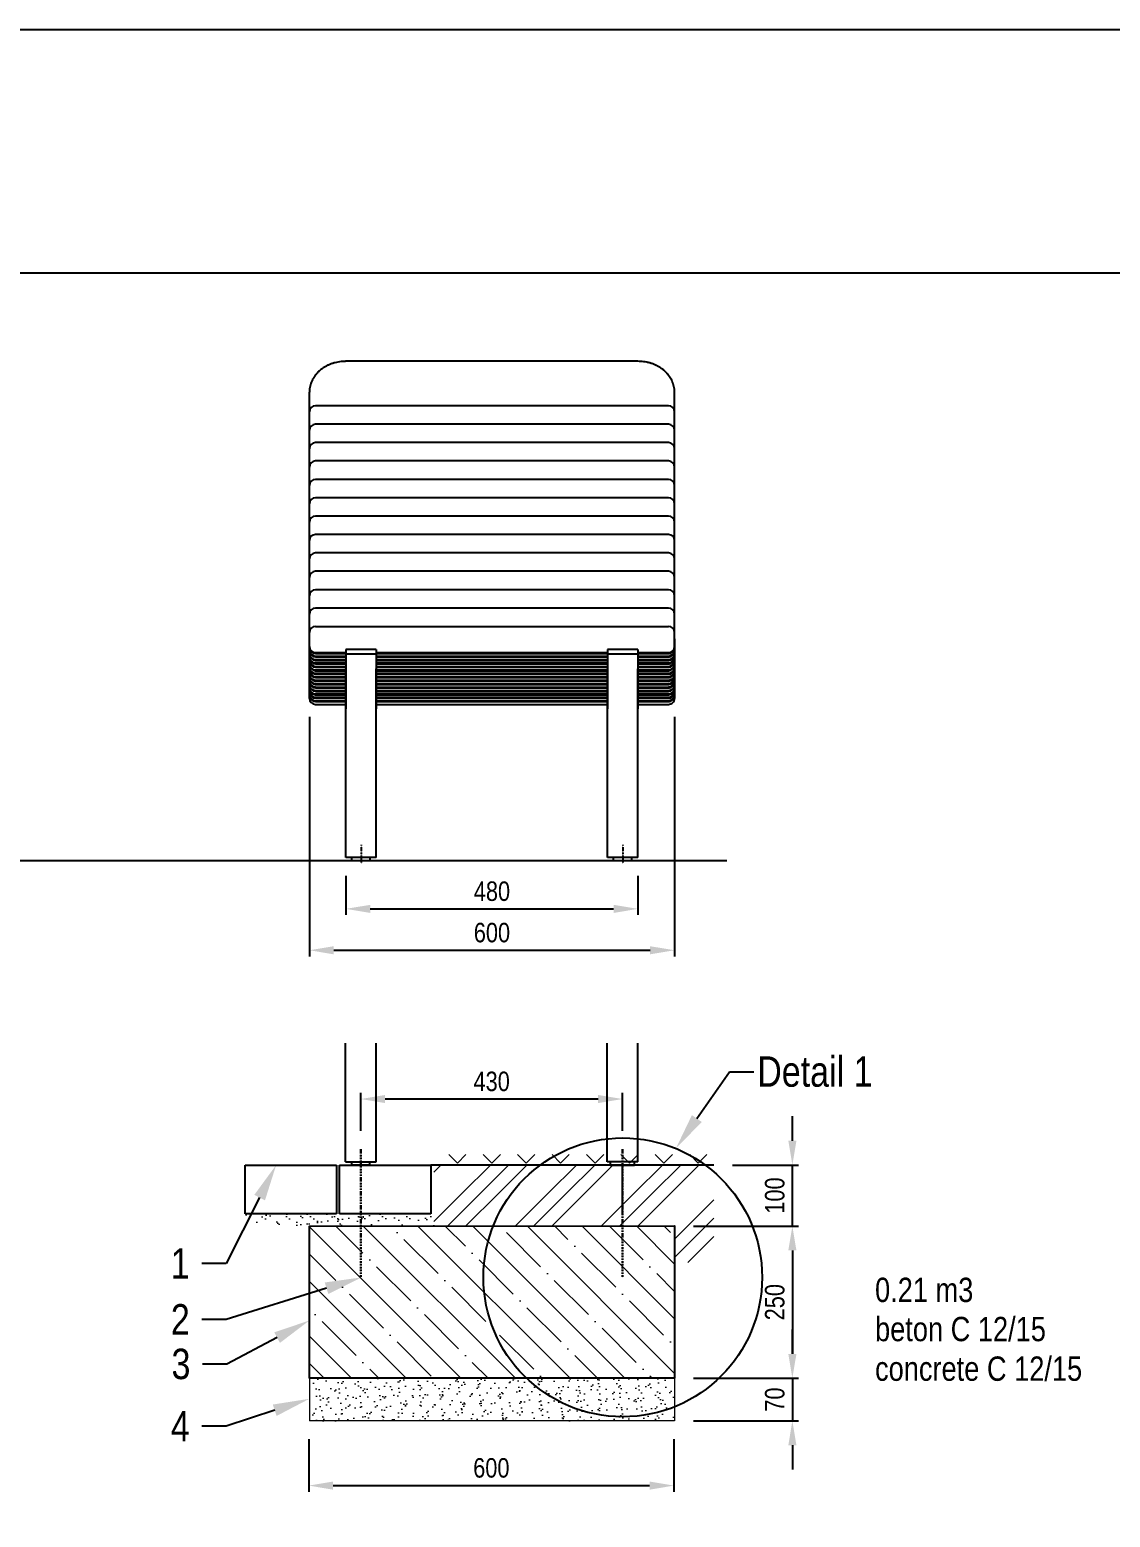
# Model space of a CAD drawing. Header units: millimetres. Extents: x 5064 to 11004, y 3085 to 7285.
# Drawn here: x 7201 to 8976, y 4842 to 7285 of the extents above; entities that cross this region are included whole.
import ezdxf
from ezdxf import colors
from ezdxf.entities.mleader import LeaderData, LeaderLine
from ezdxf.math import Vec2, Vec3

# ---------------------------------------------------------------- set-up
doc = ezdxf.new("R2010")
doc.units = ezdxf.units.MM
doc.header["$LTSCALE"] = 0.3
doc.linetypes.add('DashDot', pattern=[15, 9, -3, 0, -3])
doc.layers.add('Nekreslit', color=6, linetype='Continuous', plot=False)
doc.layers.add('SRAFY', color=251, linetype='Continuous', lineweight=13)
doc.styles.add('SEACAD_Arial', font='arial.ttf', dxfattribs={"width": 0.8})
doc.dimstyles.new('ISO-25', dxfattribs={"dimtxt": 1.6, "dimasz": 2, "dimexe": 0.5, "dimexo": 1.5, "dimtad": 1, "dimdec": 0, "dimtxsty": 'SEACAD_Arial', "dimcen": 2, "dimadec": 0, "dimazin": 0, "dimtfac": 1, "dimtdec": 0, "dimtmove": 0, "dimatfit": 3, "dimfxl": 1, "dimarcsym": 0})

# ---------------------------------------------------------------- blocks, each defined once
blk = doc.blocks.new('*D138')
at = {"color": 0, "lineweight": -2, "transparency": 16777216}
for p, q in [((7744.8, 5476.5), (7744.8, 5538.8)), ((8134.8, 5528.8), (7784.8, 5528.8)), ((8174.8, 5476.5), (8174.8, 5538.8))]:
    blk.add_line(p, q, dxfattribs=at)
at = {"color": 0, "transparency": 16777216}
for points in [[(7784.8, 5535.5), (7784.8, 5522.1), (7744.8, 5528.8)], [(8134.8, 5535.5), (8134.8, 5522.1), (8174.8, 5528.8)]]:
    blk.add_solid(points, dxfattribs=at)
at = {"layer": 'Defpoints', "color": 0, "transparency": 16777216}
for p in [(7744.8, 5528.8), (7744.8, 5446.5), (8174.8, 5446.5)]:
    blk.add_point(p, dxfattribs=at)
at = {"color": 0, "transparency": 16777216, "insert": (7959.8, 5557.6), "char_height": 32, "attachment_point": 5, "style": 'SEACAD_Arial'}
blk.add_mtext('430', dxfattribs=at)
blk = doc.blocks.new('*D135')
at = {"color": 0, "lineweight": -2, "transparency": 16777216}
for p, q in [((8291.3, 5320.1), (8464, 5320.1)), ((8454, 5280.1), (8454, 5110.1)), ((8291.3, 5070.1), (8464, 5070.1))]:
    blk.add_line(p, q, dxfattribs=at)
at = {"color": 0, "transparency": 16777216}
for points in [[(8447.4, 5280.1), (8460.7, 5280.1), (8454, 5320.1)], [(8447.4, 5110.1), (8460.7, 5110.1), (8454, 5070.1)]]:
    blk.add_solid(points, dxfattribs=at)
at = {"layer": 'Defpoints', "color": 0, "transparency": 16777216}
for p in [(8261.3, 5320.1), (8261.3, 5070.1), (8454, 5070.1)]:
    blk.add_point(p, dxfattribs=at)
at = {"color": 0, "transparency": 16777216, "insert": (8425.2, 5195.1), "char_height": 32, "attachment_point": 5, "rotation": 90, "style": 'SEACAD_Arial'}
blk.add_mtext('250', dxfattribs=at)
blk = doc.blocks.new('*D136')
at = {"color": 0, "lineweight": -2, "transparency": 16777216}
for p, q in [((8454, 5110.1), (8454, 5150.1)), ((8291.3, 5070.1), (8464, 5070.1)), ((8454, 5070.1), (8454, 5000.1)), ((8291.3, 5000.1), (8464, 5000.1)), ((8454, 4960.1), (8454, 4920.1))]:
    blk.add_line(p, q, dxfattribs=at)
at = {"color": 0, "transparency": 16777216}
for points in [[(8447.4, 5110.1), (8460.7, 5110.1), (8454, 5070.1)], [(8447.4, 4960.1), (8460.7, 4960.1), (8454, 5000.1)]]:
    blk.add_solid(points, dxfattribs=at)
at = {"layer": 'Defpoints', "color": 0, "transparency": 16777216}
for p in [(8261.3, 5070.1), (8261.3, 5000.1), (8454, 5000.1)]:
    blk.add_point(p, dxfattribs=at)
at = {"color": 0, "transparency": 16777216, "insert": (8425.2, 5035.1), "char_height": 32, "attachment_point": 5, "rotation": 90, "style": 'SEACAD_Arial'}
blk.add_mtext('70', dxfattribs=at)
blk = doc.blocks.new('*D139')
at = {"color": 0, "lineweight": -2, "transparency": 16777216}
for p, q in [((7659.3, 4970.1), (7659.3, 4883.8)), ((8259.3, 4970.1), (8259.3, 4883.8)), ((7699.3, 4893.8), (8219.3, 4893.8))]:
    blk.add_line(p, q, dxfattribs=at)
at = {"color": 0, "transparency": 16777216}
for points in [[(7699.3, 4900.5), (7699.3, 4887.1), (7659.3, 4893.8)], [(8219.3, 4900.5), (8219.3, 4887.1), (8259.3, 4893.8)]]:
    blk.add_solid(points, dxfattribs=at)
at = {"layer": 'Defpoints', "color": 0, "transparency": 16777216}
for p in [(7659.3, 5000.1), (8259.3, 5000.1), (8259.3, 4893.8)]:
    blk.add_point(p, dxfattribs=at)
at = {"color": 0, "transparency": 16777216, "insert": (7959.3, 4922.7), "char_height": 32, "attachment_point": 5, "style": 'SEACAD_Arial'}
blk.add_mtext('600', dxfattribs=at)
blk = doc.blocks.new('*D133')
at = {"color": 0, "lineweight": -2, "transparency": 16777216}
for p, q in [((8454, 5460.4), (8454, 5500.4)), ((8355.8, 5420.4), (8464, 5420.4)), ((8454, 5320.1), (8454, 5420.4)), ((8291.3, 5320.1), (8464, 5320.1)), ((8454, 5280.1), (8454, 5240.1))]:
    blk.add_line(p, q, dxfattribs=at)
at = {"color": 0, "transparency": 16777216}
for points in [[(8447.4, 5460.4), (8460.7, 5460.4), (8454, 5420.4)], [(8447.4, 5280.1), (8460.7, 5280.1), (8454, 5320.1)]]:
    blk.add_solid(points, dxfattribs=at)
at = {"layer": 'Defpoints', "color": 0, "transparency": 16777216}
for p in [(8325.8, 5420.4), (8454, 5420.4), (8261.3, 5320.1)]:
    blk.add_point(p, dxfattribs=at)
at = {"color": 0, "transparency": 16777216, "insert": (8425.2, 5370.3), "char_height": 32, "attachment_point": 5, "rotation": 90, "style": 'SEACAD_Arial'}
blk.add_mtext('100', dxfattribs=at)
blk = doc.blocks.new('*D144')
at = {"color": 0, "lineweight": -2, "transparency": 16777216}
for p, q in [((7660.3, 6156.8), (7660.3, 5763.2)), ((8260.3, 6156.8), (8260.3, 5763.2)), ((7700.3, 5773.2), (8220.3, 5773.2))]:
    blk.add_line(p, q, dxfattribs=at)
at = {"color": 0, "transparency": 16777216}
for points in [[(7700.3, 5779.8), (7700.3, 5766.5), (7660.3, 5773.2)], [(8220.3, 5779.8), (8220.3, 5766.5), (8260.3, 5773.2)]]:
    blk.add_solid(points, dxfattribs=at)
at = {"layer": 'Defpoints', "color": 0, "transparency": 16777216}
for p in [(7660.3, 6186.8), (8260.3, 6186.8), (8260.3, 5773.2)]:
    blk.add_point(p, dxfattribs=at)
at = {"color": 0, "transparency": 16777216, "insert": (7960.3, 5802), "char_height": 32, "attachment_point": 5, "style": 'SEACAD_Arial'}
blk.add_mtext('600', dxfattribs=at)
blk = doc.blocks.new('*D168')
at = {"color": 0, "lineweight": -2, "transparency": 16777216}
for p, q in [((7720.3, 5895.4), (7720.3, 5831.2)), ((8200.3, 5895.4), (8200.3, 5831.2)), ((7760.3, 5841.2), (8160.3, 5841.2))]:
    blk.add_line(p, q, dxfattribs=at)
at = {"color": 0, "transparency": 16777216}
for points in [[(7760.3, 5847.8), (7760.3, 5834.5), (7720.3, 5841.2)], [(8160.3, 5847.8), (8160.3, 5834.5), (8200.3, 5841.2)]]:
    blk.add_solid(points, dxfattribs=at)
at = {"layer": 'Defpoints', "color": 0, "transparency": 16777216}
for p in [(7720.3, 5925.4), (8200.3, 5925.4), (8200.3, 5841.2)]:
    blk.add_point(p, dxfattribs=at)
at = {"color": 0, "transparency": 16777216, "insert": (7960.3, 5870), "char_height": 32, "attachment_point": 5, "style": 'SEACAD_Arial'}
blk.add_mtext('480', dxfattribs=at)

msp = doc.modelspace()

# ---------------------------------------------------------------- hatches: boundary and pattern name
at = {"layer": 'SRAFY'}
h = msp.add_hatch(dxfattribs=at)
h.set_pattern_fill('TERACO', color=256, scale=20)
h.set_pattern_definition([(45, (-355.535, 105.8), (-28.28427, 28.28427), [20, -20]), (135, (-298.966, 105.8), (-28.28427, -28.28427), [20, -20])])
h.paths.add_polyline_path([(8324.3, 5420.5), (8324.3, 5443.5), (7864.7, 5443.5), (7864.7, 5420.5)])
h = msp.add_hatch(dxfattribs=at)
h.set_pattern_fill('GOST_GROUND', color=256, scale=10)
h.set_pattern_definition([(45, (416, 0), (141.4214, -9e-15), [200]), (45, (446, 0), (141.4214, -9e-15), [200]), (45, (476, 0), (141.4214, -9e-15), [200])])
h.paths.add_polyline_path([(8174.8, 5420.4), (8324.8, 5420.4), (8324.8, 5340.4), (8324.8, 5260.4), (8260.3, 5260.4), (8260.3, 5320.4), (8174.8, 5320.4)])
h.paths.add_polyline_path([(7864.8, 5420.4), (8174.8, 5420.4), (8174.8, 5320.4), (7864.9, 5320.2)])
h = msp.add_hatch(dxfattribs=at)
h.set_pattern_fill('AR-SAND', color=256, scale=0.5)
h.set_pattern_definition([(37.5, (1489.361, 105.79), (-0.800016, 24.47066), [0, -19.304, 0, -21.59, 0, -20.6375]), (7.5, (1489.36, 105.79), (22.47616, 35.84126), [0, -10.414, 0, -17.399, 0, -6.6675]), (327.5, (1473.74, 105.79), (39.54962, 0.07186), [0, -6.35, 0, -22.86, 0, -29.845]), (317.5, (1473.74, 105.79), (38.17782, 11.14647), [0, -3.175, 0, -14.986, 0, -17.145])])
h.paths.add_polyline_path([(7864.8, 5340.4), (7864.8, 5320.5), (7864.3, 5320.4), (7744.3, 5320.3), (7744.3, 5340.4)])
h.paths.add_polyline_path([(7554.8, 5320.1), (7554.8, 5340.4), (7744.3, 5340.4), (7744.3, 5320.3), (7614.3, 5320.1)])
h = msp.add_hatch(dxfattribs=at)
h.set_pattern_fill('ANSI35', color=256, scale=10, angle=90)
h.set_pattern_definition([(135, (856, -90), (-44.9013, -44.9013), []), (135, (856, -45.1), (-44.9013, -44.9013), [79.375, -15.875, 0, -15.875])])
h.paths.add_polyline_path([(7660.3, 5320.1), (7660.3, 5070.1), (8260.3, 5070.1), (8260.3, 5320.4)])
h = msp.add_hatch(dxfattribs=at)
h.set_pattern_fill('AR-SAND', color=256, scale=0.5, angle=90)
h.set_pattern_definition([(127.5, (856, -90), (-24.47066, -0.800016), [0, -19.304, 0, -21.59, 0, -20.6375]), (97.5, (856, -90), (-35.84126, 22.47616), [0, -10.414, 0, -17.399, 0, -6.6675]), (57.5, (856, -105.62), (-0.07186, 39.54962), [0, -6.35, 0, -22.86, 0, -29.845]), (47.5, (856, -105.62), (-11.14647, 38.17782), [0, -3.175, 0, -14.986, 0, -17.145])])
h.paths.add_polyline_path([(7660.3, 5000.1), (7660.3, 5070.1), (8260.3, 5070.1), (8260.3, 5000.1)])

# ---------------------------------------------------------------- linework, layer by layer
at = {"color": 7, "linetype": 'Continuous'}
for p, q in [((8200.3, 6740.6), (7720.3, 6740.6)), ((8250.3, 6667.5), (7670.3, 6667.5)), ((8250.3, 6637.3), (7670.3, 6637.3)), ((8250.3, 6607.1), (7670.3, 6607.1)), ((8250.3, 6576.9), (7670.3, 6576.9)), ((8250.3, 6546.7), (7670.3, 6546.7)), ((8250.3, 6516.5), (7670.3, 6516.5)), ((8250.3, 6486.3), (7670.3, 6486.3)), ((8250.3, 6456.1), (7670.3, 6456.1)), ((8250.3, 6425.9), (7670.3, 6425.9)), ((8250.3, 6395.7), (7670.3, 6395.7)), ((8250.3, 6365.5), (7670.3, 6365.5)), ((8250.3, 6335.3), (7670.3, 6335.3)), ((8260.3, 6285), (8260.3, 6273.1)), ((7660.3, 6272), (7660.3, 6273.1)), ((7660.3, 6272), (7660.3, 6270.6)), ((7660.3, 6266.4), (7660.3, 6270.6)), ((7660.3, 6266.4), (7660.3, 6264.9)), ((7660.3, 6260.7), (7660.3, 6264.9)), ((7660.3, 6260.7), (7660.3, 6259.3)), ((7660.3, 6255.1), (7660.3, 6259.3)), ((7670.3, 6262.1), (7720.3, 6262.1)), ((7670.3, 6260.6), (7720.3, 6260.6)), ((7670.3, 6256.4), (7720.3, 6256.4)), ((7720.3, 6267.3), (7720.3, 6259.4)), ((7770.3, 6267.3), (7720.3, 6267.3)), ((7770.3, 6259.4), (7720.3, 6259.4)), ((7720.3, 6259.4), (7720.3, 6169.5)), ((7770.3, 6267.3), (7770.3, 6259.4)), ((7770.3, 6262.1), (8150.3, 6262.1)), ((7770.3, 6260.6), (8150.3, 6260.6)), ((7770.3, 6259.4), (7770.3, 6169.5)), ((7770.3, 6256.4), (8150.3, 6256.4)), ((8150.3, 6267.3), (8150.3, 6259.4)), ((8200.3, 6267.3), (8150.3, 6267.3)), ((8200.3, 6259.4), (8150.3, 6259.4)), ((8150.3, 6259.4), (8150.3, 6169.5)), ((8200.3, 6267.3), (8200.3, 6259.4)), ((8200.3, 6262.1), (8250.3, 6262.1)), ((8200.3, 6260.6), (8250.3, 6260.6)), ((8200.3, 6259.4), (8200.3, 6169.5)), ((8200.3, 6256.4), (8250.3, 6256.4)), ((8260.3, 6273.1), (8260.3, 6272)), ((8260.3, 6272), (8260.3, 6270.6)), ((8260.3, 6270.6), (8260.3, 6266.4)), ((8260.3, 6266.4), (8260.3, 6264.9)), ((8260.3, 6264.9), (8260.3, 6260.7)), ((8260.3, 6260.7), (8260.3, 6259.3)), ((8260.3, 6259.3), (8260.3, 6255.1)), ((7660.3, 6255.1), (7660.3, 6253.6)), ((7660.3, 6249.5), (7660.3, 6253.6)), ((7660.3, 6249.5), (7660.3, 6248)), ((7660.3, 6243.8), (7660.3, 6248)), ((7660.3, 6243.8), (7660.3, 6242.4)), ((7660.3, 6238.2), (7660.3, 6242.4)), ((7660.3, 6238.2), (7660.3, 6236.7)), ((7660.3, 6232.5), (7660.3, 6236.7)), ((7660.3, 6232.5), (7660.3, 6231.1)), ((7660.3, 6226.9), (7660.3, 6231.1)), ((7670.3, 6255), (7720.3, 6255)), ((7670.3, 6250.8), (7720.3, 6250.8)), ((7670.3, 6249.3), (7720.3, 6249.3)), ((7670.3, 6245.2), (7720.3, 6245.2)), ((7670.3, 6243.7), (7720.3, 6243.7)), ((7670.3, 6239.5), (7720.3, 6239.5)), ((7670.3, 6238.1), (7720.3, 6238.1)), ((7670.3, 6233.9), (7720.3, 6233.9)), ((7670.3, 6232.4), (7720.3, 6232.4)), ((7720.3, 5978.5), (7720.3, 6235.7)), ((7770.3, 6255), (8150.3, 6255)), ((7770.3, 6250.8), (8150.3, 6250.8)), ((7770.3, 6249.3), (8150.3, 6249.3)), ((7770.3, 6245.2), (8150.3, 6245.2)), ((7770.3, 6243.7), (8150.3, 6243.7)), ((7770.3, 6239.5), (8150.3, 6239.5)), ((7770.3, 6238.1), (8150.3, 6238.1)), ((7770.3, 5978.5), (7770.3, 6235.7)), ((7770.3, 6233.9), (8150.3, 6233.9)), ((7770.3, 6232.4), (8150.3, 6232.4)), ((8150.3, 5978.5), (8150.3, 6235.7)), ((8200.3, 6255), (8250.3, 6255)), ((8200.3, 6250.8), (8250.3, 6250.8)), ((8200.3, 6249.3), (8250.3, 6249.3)), ((8200.3, 6245.2), (8250.3, 6245.2)), ((8200.3, 6243.7), (8250.3, 6243.7)), ((8200.3, 6239.5), (8250.3, 6239.5)), ((8200.3, 6238.1), (8250.3, 6238.1)), ((8200.3, 5978.5), (8200.3, 6235.7)), ((8200.3, 6233.9), (8250.3, 6233.9)), ((8200.3, 6232.4), (8250.3, 6232.4)), ((8260.3, 6255.1), (8260.3, 6253.6)), ((8260.3, 6253.6), (8260.3, 6249.5)), ((8260.3, 6249.5), (8260.3, 6248)), ((8260.3, 6248), (8260.3, 6243.8)), ((8260.3, 6243.8), (8260.3, 6242.4)), ((8260.3, 6242.4), (8260.3, 6238.2)), ((8260.3, 6238.2), (8260.3, 6236.7)), ((8260.3, 6236.7), (8260.3, 6232.5)), ((8260.3, 6232.5), (8260.3, 6231.1)), ((8260.3, 6231.1), (8260.3, 6226.9)), ((7660.3, 6226.9), (7660.3, 6225.4)), ((7660.3, 6221.2), (7660.3, 6225.4)), ((7660.3, 6221.2), (7660.3, 6219.8)), ((7660.3, 6215.6), (7660.3, 6219.8)), ((7660.3, 6215.6), (7660.3, 6214.1)), ((7660.3, 6209.9), (7660.3, 6214.1)), ((7670.3, 6228.2), (7720.3, 6228.2)), ((7670.3, 6226.8), (7720.3, 6226.8)), ((7670.3, 6222.6), (7720.3, 6222.6)), ((7670.3, 6221.1), (7720.3, 6221.1)), ((7670.3, 6216.9), (7720.3, 6216.9)), ((7670.3, 6215.5), (7720.3, 6215.5)), ((7670.3, 6211.3), (7720.3, 6211.3)), ((7670.3, 6209.8), (7720.3, 6209.8)), ((7770.3, 6228.2), (8150.3, 6228.2)), ((7770.3, 6226.8), (8150.3, 6226.8)), ((7770.3, 6222.6), (8150.3, 6222.6)), ((7770.3, 6221.1), (8150.3, 6221.1)), ((7770.3, 6216.9), (8150.3, 6216.9)), ((7770.3, 6215.5), (8150.3, 6215.5)), ((7770.3, 6211.3), (8150.3, 6211.3)), ((7770.3, 6209.8), (8150.3, 6209.8)), ((8200.3, 6228.2), (8250.3, 6228.2)), ((8200.3, 6226.8), (8250.3, 6226.8)), ((8200.3, 6222.6), (8250.3, 6222.6)), ((8200.3, 6221.1), (8250.3, 6221.1)), ((8200.3, 6216.9), (8250.3, 6216.9)), ((8200.3, 6215.5), (8250.3, 6215.5)), ((8200.3, 6211.3), (8250.3, 6211.3)), ((8200.3, 6209.8), (8250.3, 6209.8)), ((8260.3, 6226.9), (8260.3, 6225.4)), ((8260.3, 6225.4), (8260.3, 6221.2)), ((8260.3, 6221.2), (8260.3, 6219.8)), ((8260.3, 6219.8), (8260.3, 6215.6)), ((8260.3, 6215.6), (8260.3, 6214.1)), ((8260.3, 6214.1), (8260.3, 6209.9)), ((8260.3, 6209.9), (8260.3, 6208.5)), ((8260.3, 6208.5), (8260.3, 6204.3)), ((7670.3, 6205.6), (7720.3, 6205.6)), ((7670.3, 6204.2), (7720.3, 6204.2)), ((7670.3, 6200), (7720.3, 6200)), ((7670.3, 6198.5), (7720.3, 6198.5)), ((7670.3, 6194.4), (7720.3, 6194.4)), ((7670.3, 6192.9), (7720.3, 6192.9)), ((7670.3, 6188.7), (7720.3, 6188.7)), ((7670.3, 6187.2), (7720.3, 6187.2)), ((7670.3, 6183.1), (7720.3, 6183.1)), ((7770.3, 6205.6), (8150.3, 6205.6)), ((7770.3, 6204.2), (8150.3, 6204.2)), ((7770.3, 6200), (8150.3, 6200)), ((7770.3, 6198.5), (8150.3, 6198.5)), ((7770.3, 6194.4), (8150.3, 6194.4)), ((7770.3, 6192.9), (8150.3, 6192.9)), ((7770.3, 6188.7), (8150.3, 6188.7)), ((7770.3, 6187.2), (8150.3, 6187.2)), ((7770.3, 6183.1), (8150.3, 6183.1)), ((8200.3, 6205.6), (8250.3, 6205.6)), ((8200.3, 6204.2), (8250.3, 6204.2)), ((8200.3, 6200), (8250.3, 6200)), ((8200.3, 6198.5), (8250.3, 6198.5)), ((8200.3, 6194.4), (8250.3, 6194.4)), ((8200.3, 6192.9), (8250.3, 6192.9)), ((8200.3, 6188.7), (8250.3, 6188.7)), ((8200.3, 6187.2), (8250.3, 6187.2)), ((8200.3, 6183.1), (8250.3, 6183.1)), ((8260.3, 6204.3), (8260.3, 6202.8)), ((8260.3, 6202.8), (8260.3, 6198.7)), ((8260.3, 6198.7), (8260.3, 6197.2)), ((8260.3, 6197.2), (8260.3, 6193)), ((8260.3, 6193), (8260.3, 6191.6)), ((8260.3, 6191.6), (8260.3, 6187.4)), ((8260.3, 6187.4), (8260.3, 6186.8)), ((7670.3, 6181.6), (7720.3, 6181.6)), ((7670.3, 6177.1), (7720.3, 6177.1)), ((7770.3, 6181.6), (8150.3, 6181.6)), ((7770.3, 6177.1), (8150.3, 6177.1)), ((8200.3, 6181.6), (8250.3, 6181.6)), ((8200.3, 6177.1), (8250.3, 6177.1)), ((7720.3, 5925.4), (7720.3, 5978.5)), ((7770.3, 5925.4), (7770.3, 5978.5)), ((8150.3, 5925.4), (8150.3, 5978.5)), ((8200.3, 5925.4), (8200.3, 5978.5)), ((7770.3, 5925.4), (7720.3, 5925.4)), ((7730.3, 5920.4), (7730.3, 5925.4)), ((7730.3, 5920.4), (7760.3, 5920.4)), ((7760.3, 5920.4), (7760.3, 5925.4)), ((8200.3, 5925.4), (8150.3, 5925.4)), ((8160.3, 5920.4), (8160.3, 5925.4)), ((8160.3, 5920.4), (8190.3, 5920.4)), ((8190.3, 5920.4), (8190.3, 5925.4)), ((7719.8, 5425.4), (7719.8, 5620.4)), ((7769.8, 5425.4), (7769.8, 5620.4)), ((7719.8, 5425.4), (7769.8, 5425.4)), ((7729.8, 5420.4), (7729.8, 5425.4)), ((7759.8, 5420.4), (7759.8, 5425.4)), ((7759.8, 5420.4), (7729.8, 5420.4))]:
    msp.add_line(p, q, dxfattribs=at)
for p, q in [((7660.3, 6186.8), (7660.3, 6690.2)), ((8260.3, 6186.8), (8260.3, 6690.2)), ((7670.3, 6305.1), (8250.3, 6305.1)), ((6005.6, 5920.4), (8346.5, 5920.4)), ((8149.8, 5425.4), (8149.8, 5620.4)), ((8199.8, 5425.4), (8199.8, 5620.4)), ((8199.8, 5425.4), (8149.8, 5425.4)), ((8324.8, 5420.4), (7859.8, 5420.4))]:
    msp.add_line(p, q)
at = {"linetype": 'DashDot', "ltscale": 0.1}
for p, q in [((7745.3, 5946.5), (7745.3, 5915.5)), ((8175.3, 5946.5), (8175.3, 5915.5))]:
    msp.add_line(p, q, dxfattribs=at)
at = {"linetype": 'DashDot', "lineweight": 30}
for p, q in [((7744.8, 5446.5), (7744.8, 5235.8)), ((8174.8, 5446.5), (8174.8, 5235.8))]:
    msp.add_line(p, q, dxfattribs=at)
at = {"linetype": 'Continuous'}
for p, q in [((7554.8, 5340.4), (7554.8, 5420.4)), ((7554.8, 5420.4), (7704.8, 5420.4)), ((7704.8, 5420.4), (7704.8, 5340.4)), ((7709.8, 5340.4), (7709.8, 5420.4)), ((7709.8, 5420.4), (7859.8, 5420.4)), ((7859.8, 5420.4), (7859.8, 5340.4)), ((8174.8, 5340.4), (8174.8, 5420.4)), ((7704.8, 5340.4), (7554.8, 5340.4)), ((7859.8, 5340.4), (7709.8, 5340.4))]:
    msp.add_line(p, q, dxfattribs=at)
for points in [[(8194.8, 5425.4), (8154.8, 5425.4), (8154.8, 5420.4), (8194.8, 5420.4)], [(8260.3, 5070.1), (7660.3, 5070.1), (7660.3, 5320.1), (8260.3, 5320.4)]]:
    msp.add_lwpolyline(points, close=True)
msp.add_circle((8175.3, 5235.8), 229)
for centre in [(8174.3, 5420.5), (8004.3, 5070.1)]:
    msp.add_circle(centre, 0.01, dxfattribs=at)
for centre, start, end in [((7670.3, 6657.5), 90, 180), ((8250.3, 6657.5), 0, 90), ((7670.3, 6627.3), 90, 180), ((8250.3, 6627.3), 0, 90), ((7670.3, 6597.1), 90, 180), ((8250.3, 6597.1), 0, 90), ((7670.3, 6566.9), 90, 180), ((8250.3, 6566.9), 0, 90), ((7670.3, 6536.7), 90, 180), ((8250.3, 6536.7), 0, 90), ((7670.3, 6506.5), 90, 180), ((8250.3, 6506.5), 0, 90), ((7670.3, 6476.3), 90, 180), ((8250.3, 6476.3), 0, 90), ((7670.3, 6446.1), 90, 180), ((8250.3, 6446.1), 0, 90), ((7670.3, 6415.9), 90, 180), ((8250.3, 6415.9), 0, 90), ((7670.3, 6385.7), 90, 180), ((8250.3, 6385.7), 0, 90), ((7670.3, 6355.5), 90, 180), ((8250.3, 6355.5), 0, 90), ((7670.3, 6325.3), 90, 180), ((8250.3, 6325.3), 0, 90), ((7670.3, 6295.1), 90, 180), ((8250.3, 6295.1), 0, 90)]:
    msp.add_arc(centre, 10, start, end)
at = {"color": 7, "linetype": 'Continuous'}
for centre, major_axis, ratio, start_param, end_param in [((7670.3, 6272), (10, 0), 0.994522, 3.141593, 4.712389), ((7670.3, 6270.6), (-10, 0), 0.994522, 0, 1.570796), ((7670.3, 6266.4), (10, 0), 0.994522, 3.141593, 4.712389), ((7670.3, 6264.9), (-10, 0), 0.994522, 0, 1.570796), ((7670.3, 6260.7), (10, 0), 0.994522, 3.141593, 4.712389), ((7670.3, 6259.3), (-10, 0), 0.994522, 0, 1.570796), ((8250.3, 6272), (10, 0), 0.994522, 4.712389, 6.283185), ((8250.3, 6270.6), (-10, 0), 0.994522, 1.570796, 3.141593), ((8250.3, 6266.4), (10, 0), 0.994522, 4.712389, 6.283185), ((8250.3, 6264.9), (-10, 0), 0.994522, 1.570796, 3.141593), ((8250.3, 6260.7), (10, 0), 0.994522, 4.712389, 6.283185), ((8250.3, 6259.3), (-10, 0), 0.994522, 1.570796, 3.141593), ((7670.3, 6255.1), (10, 0), 0.994522, 3.141593, 4.712389), ((7670.3, 6253.6), (-10, 0), 0.994522, 0, 1.570796), ((7670.3, 6249.5), (10, 0), 0.994522, 3.141593, 4.712389), ((7670.3, 6248), (-10, 0), 0.994522, 0, 1.570796), ((7670.3, 6243.8), (10, 0), 0.994522, 3.141593, 4.712389), ((7670.3, 6242.4), (-10, 0), 0.994522, 0, 1.570796), ((7670.3, 6238.2), (10, 0), 0.994522, 3.141593, 4.712389), ((7670.3, 6236.7), (-10, 0), 0.994522, 0, 1.570796), ((7670.3, 6232.5), (10, 0), 0.994522, 3.141593, 4.712389), ((7670.3, 6231.1), (-10, 0), 0.994522, 0, 1.570796), ((8250.3, 6255.1), (10, 0), 0.994522, 4.712389, 6.283185), ((8250.3, 6253.6), (-10, 0), 0.994522, 1.570796, 3.141593), ((8250.3, 6249.5), (10, 0), 0.994522, 4.712389, 6.283185), ((8250.3, 6248), (-10, 0), 0.994522, 1.570796, 3.141593), ((8250.3, 6243.8), (10, 0), 0.994522, 4.712389, 6.283185), ((8250.3, 6242.4), (-10, 0), 0.994522, 1.570796, 3.141593), ((8250.3, 6238.2), (10, 0), 0.994522, 4.712389, 6.283185), ((8250.3, 6236.7), (-10, 0), 0.994522, 1.570796, 3.141593), ((8250.3, 6232.5), (10, 0), 0.994522, 4.712389, 6.283185), ((8250.3, 6231.1), (-10, 0), 0.994522, 1.570796, 3.141593), ((7670.3, 6226.9), (10, 0), 0.994522, 3.141593, 4.712389), ((7670.3, 6225.4), (-10, 0), 0.994522, 0, 1.570796), ((7670.3, 6221.2), (10, 0), 0.994522, 3.141593, 4.712389), ((7670.3, 6219.8), (-10, 0), 0.994522, 0, 1.570796), ((7670.3, 6215.6), (10, 0), 0.994522, 3.141593, 4.712389), ((7670.3, 6214.1), (-10, 0), 0.994522, 0, 1.570796), ((7670.3, 6209.9), (10, 0), 0.994522, 3.141593, 4.712389), ((7670.3, 6208.5), (-10, 0), 0.994522, 0, 1.570796), ((8250.3, 6226.9), (10, 0), 0.994522, 4.712389, 6.283185), ((8250.3, 6225.4), (-10, 0), 0.994522, 1.570796, 3.141593), ((8250.3, 6221.2), (10, 0), 0.994522, 4.712389, 6.283185), ((8250.3, 6219.8), (-10, 0), 0.994522, 1.570796, 3.141593), ((8250.3, 6215.6), (10, 0), 0.994522, 4.712389, 6.283185), ((8250.3, 6214.1), (-10, 0), 0.994522, 1.570796, 3.141593), ((8250.3, 6209.9), (10, 0), 0.994522, 4.712389, 6.283185), ((8250.3, 6208.5), (-10, 0), 0.994522, 1.570796, 3.141593), ((7670.3, 6204.3), (10, 0), 0.994522, 3.141593, 4.712389), ((7670.3, 6202.8), (-10, 0), 0.994522, 0, 1.570796), ((7670.3, 6198.7), (10, 0), 0.994522, 3.141593, 4.712389), ((7670.3, 6197.2), (-10, 0), 0.994522, 0, 1.570796), ((7670.3, 6193), (10, 0), 0.994522, 3.141593, 4.712389), ((7670.3, 6191.6), (-10, 0), 0.994522, 0, 1.570796), ((7670.3, 6186.8), (-10, 0), 0.971874, 0, 1.570796), ((8250.3, 6204.3), (10, 0), 0.994522, 4.712389, 6.283185), ((8250.3, 6202.8), (-10, 0), 0.994522, 1.570796, 3.141593), ((8250.3, 6198.7), (10, 0), 0.994522, 4.712389, 6.283185), ((8250.3, 6197.2), (-10, 0), 0.994522, 1.570796, 3.141593), ((8250.3, 6193), (10, 0), 0.994522, 4.712389, 6.283185), ((8250.3, 6191.6), (-10, 0), 0.994522, 1.570796, 3.141593), ((8250.3, 6186.8), (-10, 0), 0.971874, 1.570796, 3.141593)]:
    msp.add_ellipse(centre, major_axis=major_axis, ratio=ratio, start_param=start_param, end_param=end_param, dxfattribs=at)
for points, knots in [([(7720.3, 6740.6), (7719.3, 6740.6), (7716.8, 6740.6), (7712.3, 6740.3), (7707.3, 6739.5), (7702.3, 6738.4), (7697.5, 6736.9), (7692.8, 6735.1), (7688.3, 6733), (7684, 6730.5), (7680, 6727.7), (7676.3, 6724.7), (7673, 6721.4), (7670, 6717.8), (7667.3, 6714.1), (7665.1, 6710.1), (7663.3, 6706.1), (7661.9, 6701.9), (7660.9, 6697.6), (7660.4, 6693.6), (7660.3, 6691.3), (7660.3, 6690.2)], [0, 0, 0, 0, 0.0306, 0.085892, 0.141218, 0.196565, 0.251928, 0.307297, 0.362657, 0.417985, 0.473249, 0.52841, 0.583426, 0.638248, 0.692834, 0.74715, 0.801174, 0.854909, 0.908377, 0.961622, 1, 1, 1, 1]), ([(8260.3, 6690.2), (8260.3, 6691.1), (8260.3, 6693.3), (8259.8, 6697.1), (8258.9, 6701.3), (8257.6, 6705.4), (8255.9, 6709.5), (8253.7, 6713.4), (8251.2, 6717.1), (8248.3, 6720.6), (8245.1, 6723.9), (8241.5, 6727), (8237.6, 6729.8), (8233.5, 6732.4), (8229.1, 6734.6), (8224.5, 6736.5), (8219.7, 6738), (8214.8, 6739.2), (8209.7, 6740.1), (8204.8, 6740.6), (8201.9, 6740.6), (8200.3, 6740.6)], [0, 0, 0, 0, 0.031834, 0.084809, 0.13779, 0.190847, 0.24405, 0.297455, 0.351102, 0.405006, 0.459167, 0.513566, 0.568176, 0.622961, 0.677886, 0.732918, 0.788028, 0.843196, 0.898406, 0.953648, 1, 1, 1, 1])]:
    msp.add_open_spline(points, degree=3, knots=knots, dxfattribs=at)
at = {"layer": 'Nekreslit'}
for points in [[(5064.4, 3085.3), (11004.4, 3085.3), (11004.4, 7285.3), (5064.4, 7285.3)], [(5464.4, 3285.3), (9504.4, 3285.3), (9504.4, 6885.3), (5464.4, 6885.3)]]:
    msp.add_lwpolyline(points, close=True, dxfattribs=at)
at = {"layer": 'SRAFY'}
for p, q in [((7660.3, 5070.1), (7660.3, 5000.1)), ((8260.3, 5070.1), (8260.3, 5000.1)), ((8260.3, 5000.1), (7660.3, 5000.1))]:
    msp.add_line(p, q, dxfattribs=at)

# ---------------------------------------------------------------- texts
at = {"style": 'SEACAD_Arial', "width": 0.8}
for s, p in [('0.21 m3', (8589.9, 5195.3)), ('beton C 12/15', (8589.9, 5131)), ('concrete C 12/15', (8589.9, 5065.9))]:
    msp.add_text(s, height=40, dxfattribs=at).set_placement(p)

# ---------------------------------------------------------------- dimensions: what is measured, and where the dimension line sits
dim = msp.add_linear_dim(base=(8260.3, 5773.2), p1=(7660.3, 6186.8), p2=(8260.3, 6186.8), dimstyle='ISO-25')
dim.commit()
dim.dimension.update_dxf_attribs({"geometry": '*D144', "text_midpoint": (7960.3, 5773.2), "dimtype": 160})
dim = msp.add_linear_dim(base=(8200.3, 5841.2), p1=(7720.3, 5925.4), p2=(8200.3, 5925.4), dimstyle='ISO-25')
dim.commit()
dim.dimension.update_dxf_attribs({"geometry": '*D168', "text_midpoint": (7960.3, 5870)})
for base, p1, p2, override, picture, middle in [((7744.8, 5528.8), (8174.8, 5446.5), (7744.8, 5446.5), {"dimscale": 0}, '*D138', (7959.8, 5557.6)), ((8259.3, 4893.8), (7659.3, 5000.1), (8259.3, 5000.1), {"dimscale": 0, "dimtix": 0, "dimtofl": 1, "dimtmove": 0, "dimatfit": 3}, '*D139', (7959.3, 4922.7))]:
    dim = msp.add_linear_dim(base=base, p1=p1, p2=p2, dimstyle='ISO-25', override=override)
    dim.commit()
    dim.dimension.update_dxf_attribs({"geometry": picture, "text_midpoint": middle})
dim = msp.add_linear_dim(base=(8454, 5420.4), p1=(8261.3, 5320.1), p2=(8325.8, 5420.4), angle=90, dimstyle='ISO-25')
dim.commit()
dim.dimension.update_dxf_attribs({"geometry": '*D133', "text_midpoint": (8425.2, 5370.3)})
for base, p1, p2, override, picture, middle in [((8454, 5070.1), (8261.3, 5320.1), (8261.3, 5070.1), {"dimscale": 0}, '*D135', (8425.2, 5195.1)), ((8454, 5000.1), (8261.3, 5070.1), (8261.3, 5000.1), {"dimscale": 0, "dimtmove": 1}, '*D136', (8425.2, 5035.1))]:
    dim = msp.add_linear_dim(base=base, p1=p1, p2=p2, angle=90, dimstyle='ISO-25', override=override)
    dim.commit()
    dim.dimension.update_dxf_attribs({"geometry": picture, "text_midpoint": middle})

# ---------------------------------------------------------------- leaders
ml = msp.add_multileader_mtext('Standard')
ml.set_content('Detail 1', color=256, style='SEACAD_Arial')
ml.set_leader_properties(lineweight=-3)
ml.build(insert=Vec2(0, 0))
ml.multileader.update_dxf_attribs({"dogleg_length": 2, "arrow_head_size": 60, "scale": 20})
ctx = ml.context
ctx.base_point, ctx.scale, ctx.char_height, ctx.arrow_head_size, ctx.landing_gap_size, ctx.plane_origin = Vec3(8390.8, 5573.5), 20, 50, 60, 20, Vec3(9851.4, 5437.5)
ctx.text_align_type = 2
notes = []
notes.append((ctx, [(0, (1, 1, 0), (8350.8, 5573.5), (1, 0), 40, [(0, [(8262.6, 5447.6)], 0, [])])]))
ctx.mtext.insert, ctx.mtext.alignment = Vec3(8585.7, 5599), 3
ml = msp.add_multileader_mtext('Standard')
ml.set_content('1', color=256, style='SEACAD_Arial')
ml.set_leader_properties()
ml.build(insert=Vec2(0, 0))
ml.multileader.update_dxf_attribs({"dogleg_length": 2, "arrow_head_size": 60, "scale": 20})
ctx = ml.context
ctx.base_point, ctx.scale, ctx.char_height, ctx.arrow_head_size, ctx.landing_gap_size, ctx.plane_origin = Vec3(7429, 5258.8), 20, 50, 60, 20, Vec3(7823.5, 5421.2)
ctx.text_align_type = 2
notes.append((ctx, [(1, (1, 1, 0), (7523.7, 5258.8), (-1, 0), 40, [(0, [(7605.7, 5420.4)], 0, [])])]))
ctx.mtext.insert, ctx.mtext.alignment, ctx.mtext.flow_direction = Vec3(7463.7, 5283.8), 3, 5
ml = msp.add_multileader_mtext('Standard')
ml.set_content('2', color=256, style='SEACAD_Arial')
ml.set_leader_properties()
ml.build(insert=Vec2(0, 0))
ml.multileader.update_dxf_attribs({"dogleg_length": 2, "arrow_head_size": 60, "scale": 20})
ctx = ml.context
ctx.base_point, ctx.scale, ctx.char_height, ctx.arrow_head_size, ctx.landing_gap_size, ctx.plane_origin = Vec3(7417.2, 5166.9), 20, 50, 60, 20, Vec3(7745.8, 5235.8)
ctx.text_align_type = 2
notes.append((ctx, [(1, (1, 1, 0), (7523.7, 5166.9), (-1, 0), 40, [(0, [(7745.8, 5235.8)], 0, [])])]))
ctx.mtext.insert, ctx.mtext.alignment, ctx.mtext.flow_direction = Vec3(7463.7, 5191.9), 3, 5
ml = msp.add_multileader_mtext('Standard')
ml.set_content('3', color=256, style='SEACAD_Arial')
ml.set_leader_properties()
ml.build(insert=Vec2(0, 0))
ml.multileader.update_dxf_attribs({"dogleg_length": 2, "arrow_head_size": 60, "scale": 20})
ctx = ml.context
ctx.base_point, ctx.scale, ctx.char_height, ctx.arrow_head_size, ctx.landing_gap_size, ctx.plane_origin = Vec3(7418.6, 5093.2), 20, 50, 60, 20, Vec3(7746.8, 5023)
ctx.text_align_type = 2
notes.append((ctx, [(1, (1, 1, 0), (7524.8, 5093.2), (-1, 0), 40, [(0, [(7660.3, 5165)], 0, [])])]))
ctx.mtext.insert, ctx.mtext.alignment, ctx.mtext.flow_direction = Vec3(7464.8, 5118.7), 3, 5
ml = msp.add_multileader_mtext('Standard')
ml.set_content('4', color=256, style='SEACAD_Arial')
ml.set_leader_properties()
ml.build(insert=Vec2(0, 0))
ml.multileader.update_dxf_attribs({"dogleg_length": 2, "arrow_head_size": 60, "scale": 20})
ctx = ml.context
ctx.base_point, ctx.scale, ctx.char_height, ctx.arrow_head_size, ctx.landing_gap_size, ctx.plane_origin = Vec3(7416.1, 4991.3), 20, 50, 60, 20, Vec3(7667.2, 5075.5)
ctx.text_align_type = 2
notes.append((ctx, [(1, (1, 1, 0), (7523.7, 4991.3), (-1, 0), 40, [(0, [(7660.3, 5036.4)], 0, [])])]))
ctx.mtext.insert, ctx.mtext.alignment, ctx.mtext.flow_direction = Vec3(7463.7, 5016.3), 3, 5
for ctx, leaders in notes:
    for number, flags, end, landing, length, lines in leaders:
        leader = LeaderData()
        leader.index, (leader.has_last_leader_line, leader.has_dogleg_vector, leader.attachment_direction) = number, flags
        leader.last_leader_point, leader.dogleg_vector, leader.dogleg_length = Vec3(end), Vec3(landing), length
        for number, points, colour, breaks in lines:
            line = LeaderLine()
            line.index, line.vertices, line.color, line.breaks = number, Vec3.list(points), colors.encode_raw_color(colour), breaks
            leader.lines.append(line)
        ctx.leaders.append(leader)

doc.saveas('drawing.dxf')
